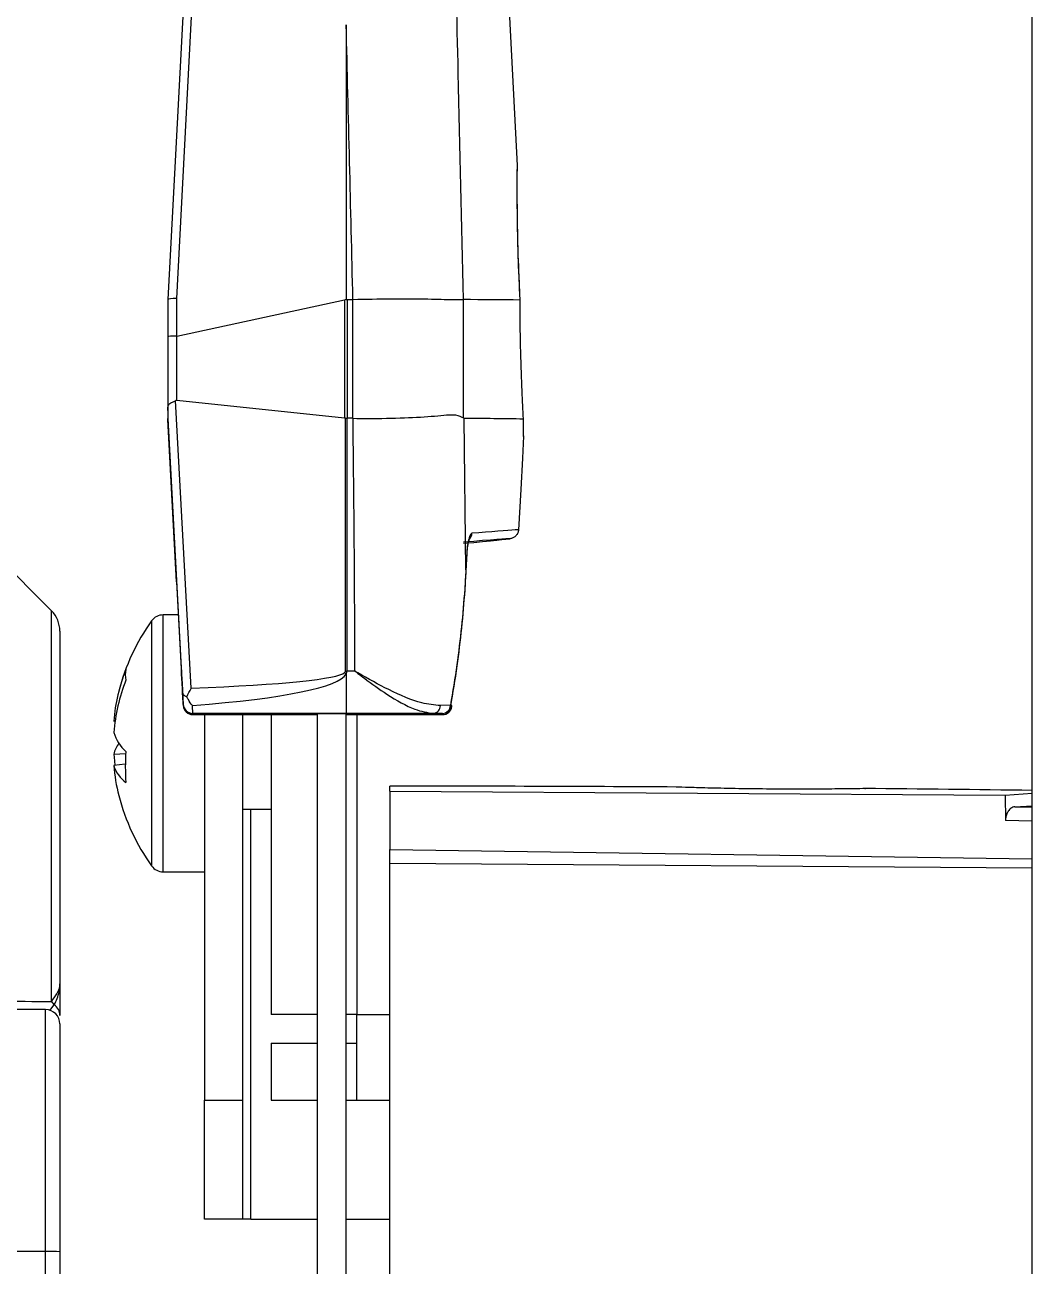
# Model space of a CAD drawing. Extents: x 7 to 135, y 3 to 97.
# Drawn here: x 98.219 to 99.278, y 44.438 to 45.742 of the extents above; entities that cross this region are included whole.
import ezdxf

# ---------------------------------------------------------------- set-up
doc = ezdxf.new("R2010")
doc.units = 0
doc.header["$MEASUREMENT"] = 0
doc.layers.add('OBJECT', color=7, linetype='CONTINUOUS')

msp = doc.modelspace()

# ---------------------------------------------------------------- linework, layer by layer
at = {"layer": 'OBJECT'}
for p, q in [((99.2781, 40.7244), (99.2781, 49.697)), ((98.3911, 45.8623), (98.3695, 45.4536)), ((98.379, 45.4545), (98.4005, 45.863)), ((98.7371, 45.5942), (98.7231, 45.8618)), ((98.557, 45.7422), (98.557, 45.4537)), ((98.7369, 45.5701), (98.7369, 45.578)), ((98.7371, 45.5435), (98.737, 45.5499)), ((98.379, 45.415), (98.379, 45.4545)), ((98.74, 45.453), (98.7397, 45.459)), ((98.3695, 45.4536), (98.3695, 45.4535)), ((98.3695, 45.4535), (98.3695, 45.4144)), ((98.3792, 45.415), (98.5554, 45.4532)), ((98.5554, 45.4532), (98.5554, 45.3287)), ((98.5586, 45.3286), (98.5586, 45.4536)), ((98.5586, 45.4536), (98.5638, 45.4536)), ((98.5638, 45.4536), (98.5638, 45.3286)), ((98.6803, 45.329), (98.6803, 45.4535)), ((98.6803, 45.4535), (98.6804, 45.4535)), ((98.3695, 45.4144), (98.3695, 45.3368)), ((98.3792, 45.3474), (98.3792, 45.415)), ((98.3942, 45.0449), (98.3778, 45.3472)), ((98.5554, 45.3287), (98.3792, 45.3474)), ((98.3695, 45.3368), (98.3695, 45.3285)), ((98.3695, 45.3285), (98.3851, 45.0402)), ((98.3695, 45.3285), (98.3695, 45.3284)), ((98.3787, 45.1581), (98.3695, 45.3284)), ((98.3695, 45.3272), (98.3695, 45.3284)), ((98.3695, 45.327), (98.3695, 45.3272)), ((98.3787, 45.1569), (98.3695, 45.3272)), ((98.3695, 45.327), (98.3851, 45.0389)), ((98.5562, 45.063), (98.5562, 45.3286)), ((98.5562, 45.3286), (98.5578, 45.3286)), ((98.5578, 45.3286), (98.5578, 45.063)), ((98.5638, 45.3286), (98.5586, 45.3286)), ((98.681, 45.3285), (98.6803, 45.329)), ((98.6829, 45.1692), (98.681, 45.3285)), ((98.7435, 45.31), (98.7435, 45.31)), ((98.2473, 45.1262), (98.1649, 45.2087)), ((98.7382, 45.2115), (98.7382, 45.2115)), ((98.7382, 45.2115), (98.7382, 45.2114)), ((98.7382, 45.2114), (98.7382, 45.2114)), ((98.7291, 45.202), (98.7291, 45.202)), ((98.6838, 45.1873), (98.6829, 45.1692)), ((98.3787, 45.1584), (98.3787, 45.1574)), ((98.3787, 45.1581), (98.3787, 45.1569)), ((98.2473, 44.7156), (98.2473, 45.1262)), ((98.3526, 44.8582), (98.3526, 45.1157)), ((98.3806, 45.122), (98.3647, 45.122)), ((98.3647, 44.852), (98.3647, 45.122)), ((98.2561, 45.105), (98.2561, 44.7342)), ((98.5663, 45.063), (98.5578, 45.063)), ((98.557, 45.0599), (98.557, 45.0184)), ((98.6667, 45.027), (98.6562, 45.0267)), ((98.3952, 45.0187), (98.3953, 45.0174)), ((98.3953, 45.0174), (98.4042, 45.0173)), ((98.4047, 45.0184), (98.3958, 45.0185)), ((98.4047, 45.0172), (98.3958, 45.0172)), ((98.4047, 45.0184), (98.557, 45.0184)), ((98.5013, 45.0184), (98.4047, 45.0184)), ((98.5013, 45.0172), (98.4047, 45.0172)), ((98.4047, 45.0172), (98.527, 45.0172)), ((98.4081, 45.0172), (98.4081, 44.612)), ((98.4481, 45.0172), (98.4481, 44.612)), ((98.4781, 45.0172), (98.4781, 44.702)), ((98.6584, 45.0184), (98.5232, 45.0184)), ((98.527, 45.0172), (98.5232, 45.0172)), ((98.527, 44.2448), (98.527, 45.0184)), ((98.557, 45.0184), (98.6487, 45.0184)), ((98.557, 44.2448), (98.557, 45.0184)), ((98.6584, 45.0172), (98.557, 45.0172)), ((98.557, 45.0172), (98.6487, 45.0172)), ((98.5681, 45.0172), (98.5681, 44.702)), ((98.6487, 45.0184), (98.6584, 45.0184)), ((98.6487, 45.0172), (98.6584, 45.0172)), ((98.314, 45.0101), (98.3127, 45.0103)), ((98.3127, 44.9756), (98.3253, 44.9764)), ((98.3249, 44.9652), (98.3127, 44.9637)), ((98.6031, 44.9367), (98.6031, 44.942)), ((98.6031, 44.9367), (99.2498, 44.9327)), ((98.6031, 44.9367), (98.6031, 44.8753)), ((99.2498, 44.9327), (99.2781, 44.9346)), ((99.2498, 44.9327), (99.2502, 44.9058)), ((99.26, 44.9203), (99.2781, 44.9215)), ((99.26, 44.9203), (99.2781, 44.9198)), ((98.4481, 44.918), (98.4781, 44.918)), ((98.4569, 44.487), (98.4569, 44.918)), ((99.2781, 44.9051), (99.2502, 44.9058)), ((98.6031, 44.8753), (99.2781, 44.8655)), ((98.6031, 44.2645), (98.6031, 44.8607)), ((99.2781, 44.8558), (98.6031, 44.8607)), ((98.3647, 44.852), (98.4081, 44.852)), ((98.2454, 44.7062), (98.2502, 44.7122)), ((98.2411, 44.7071), (98.1361, 44.7071)), ((98.2411, 44.453), (98.2411, 44.7071)), ((98.527, 44.702), (98.4781, 44.702)), ((98.5681, 44.702), (98.557, 44.702)), ((98.5681, 44.612), (98.5681, 44.702)), ((98.5681, 44.702), (98.6031, 44.702)), ((98.2561, 44.6921), (98.2561, 44.4526)), ((98.4781, 44.672), (98.4781, 44.612)), ((98.4781, 44.672), (98.527, 44.672)), ((98.557, 44.672), (98.5681, 44.672)), ((98.4081, 44.487), (98.4081, 44.612)), ((98.4081, 44.612), (98.4481, 44.612)), ((98.4481, 44.612), (98.4481, 44.487)), ((98.4781, 44.612), (98.527, 44.612)), ((98.557, 44.612), (98.5681, 44.612)), ((98.5681, 44.612), (98.6031, 44.612)), ((98.4481, 44.487), (98.4081, 44.487)), ((98.4569, 44.487), (98.4481, 44.487)), ((98.4569, 44.487), (98.527, 44.487)), ((98.557, 44.487), (98.6031, 44.487)), ((98.2411, 44.453), (98.1361, 44.453)), ((98.2411, 44.2989), (98.2411, 44.453)), ((98.2561, 44.4526), (98.2561, 44.3632))]:
    msp.add_line(p, q, dxfattribs=at)
at = {"layer": 'OBJECT', "flags": 128}
for points in [[(98.7435, 45.31), (98.7423, 45.2867), (98.7405, 45.2539), (98.7382, 45.2115)], [(98.7435, 45.3099), (98.7423, 45.2867), (98.7405, 45.2538), (98.7382, 45.2114)], [(98.6831, 45.1692), (98.6838, 45.1819), (98.6841, 45.1873)], [(98.6831, 45.168), (98.6838, 45.1807), (98.6841, 45.1861)], [(98.6838, 45.1873), (98.6841, 45.1873), (98.6841, 45.1873)], [(98.6829, 45.1692), (98.6831, 45.1692), (98.6831, 45.1692)], [(98.6829, 45.168), (98.6831, 45.168), (98.6831, 45.168)], [(98.668, 45.0256), (98.668, 45.0256), (98.6682, 45.0256)], [(98.3127, 44.9756), (98.3134, 44.9686), (98.314, 44.9638)]]:
    msp.add_lwpolyline(points, dxfattribs=at)
at = {"layer": 'OBJECT'}
for centre, radius, start, end in [((98.6631, 39.7252), 5.7282, 89.2317, 89.8272), ((98.677, 41.5261), 3.8023, 88.9998, 89.9399), ((98.6792, 45.2082), 0.0101, 318.86, 357.3777), ((98.2261, 45.105), 0.03, 0, 45), ((98.5319, 44.987), 0.2208, 144.3318, 165.6104), ((98.3647, 45.107), 0.015, 90, 144.3318), ((98.5078, 44.9932), 0.1959, 158.5884, 174.9796), ((98.3535, 45.0591), 0.0286, 168.7993, 191.2007), ((98.5578, 45.1819), 0.1189, 269.2258, 269.9861), ((98.516, 44.9804), 0.2041, 158.9962, 174.9418), ((98.6506, 45.1583), 0.1358, 225.5004, 226.4269), ((98.3958, 45.0285), 0.01, 183.1322, 269.1723), ((98.3958, 45.0285), 0.00999, 183.1453, 270.0512), ((98.3958, 45.0272), 0.01, 183.1795, 269.2098), ((98.3957, 45.0273), 0.00993, 183.3803, 267.3976), ((98.6476, 45.0269), 0.00858, 277.2952, 358.6312), ((98.6577, 45.0274), 0.00907, 274.4125, 357.1807), ((98.6584, 45.0284), 0.01, 270.0038, 350.7455), ((98.6584, 45.0272), 0.01, 270.1134, 350.7453), ((98.6693, 45.0398), 0.0131, 258.8366, 265.5156), ((98.3957, 45.018), 0.000738, 236.3731, 268.1755), ((98.3956, 45.0191), 0.000661, 269.3905, 281.9845), ((98.3957, 45.0178), 0.000554, 268.1683, 282.5283), ((98.4047, 45.0184), 0.00124, 244.2531, 269.2801), ((98.5007, 45.0265), 0.00921, 270.4611, 297.6754), ((98.5013, 45.0186), 0.00137, 247.0448, 269.5829), ((98.5204, 35.7918), 9.2266, 89.98267, 90.11865), ((98.5013, 45.026), 0.00878, 270.1666, 299.8221), ((98.5203, 53.9591), 8.9419, 269.87842, 270.01873), ((98.5204, 45.0184), 0.003, 336.5733, 0.0331), ((98.6556, 45.0184), 0.00305, 336.6788, 0.1055), ((98.3548, 45.0112), 0.044, 196.9556, 228.1948), ((98.3467, 44.9665), 0.0352, 144.3383, 164.9705), ((98.5662, 44.9622), 0.2413, 176.1528, 183.8472), ((98.3456, 44.974), 0.0345, 197.4639, 234.2792), ((98.5082, 44.9809), 0.1963, 185.0295, 194.381), ((98.6031, -5.718), 50.66, 89.65981, 90), ((98.6031, -5.718), 50.66, 89.23656, 89.4354), ((98.5319, 44.987), 0.2208, 194.3896, 215.6682), ((98.3647, 44.867), 0.015, 215.6682, 270), ((98.2707, 44.7327), 0.029, 216.0749, 224.9917), ((98.2424, 44.7009), 0.0137, 0.5533, 55.0049), ((98.2411, 44.6921), 0.015, 0.0005, 89.9984), ((98.2449, 44.2879), 0.1651, 86.0929, 91.3014)]:
    msp.add_arc(centre, radius, start, end, dxfattribs=at)
for centre, major_axis, ratio, start_param, end_param in [((96.4945, 41.4358), (0, 19.0645), 0.111055, 4.924724, 4.940236), ((98.3795, 45.4533), (0.01, -0.00026), 0.121668, 1.626367, 3.138449), ((98.5586, 46.4314), (0.0064, 0.9785), 0.122457, 3.168977, 3.182066), ((98.5586, 46.4307), (0, 0.9772), 0.122804, 3.128502, 3.141593), ((98.5638, 46.4307), (0, 0.9772), 0.122804, 3.141593, 3.144933), ((98.3795, 45.4144), (0.01, 0), 0.062416, 1.623156, 3.141593), ((98.3795, 45.4965), (0.0005, 0.0815), 0.122457, 3.142797, 3.168977), ((98.3795, 45.31), (-0.0006, 0.0374), 0.267005, 6.250717, 6.391319), ((98.5586, 44.8803), (-0.007, 0.4487), 0.267005, 6.2442, 6.250717), ((98.5586, 44.8806), (0, 0.448), 0.267859, 0, 0.006511), ((98.5638, 44.8806), (0, 0.448), 0.267859, 6.278981, 6.283185), ((96.4945, 44.9707), (0, 7.8874), 0.262686, 4.724089, 4.75778), ((98.7512, 45.4524), (0.0078, 0.1429), 0.000068, 3.05493, 3.140201), ((98.7512, 45.4524), (0.0078, 0.1429), 0.000068, 3.140201, 3.225755), ((96.5056, 45.0075), (2.2237, 0.1946), 0.001244, 0.013853, 0.210091), ((96.5056, 45.0075), (2.2237, 0.1946), 0.001244, 6.072877, 6.269115), ((98.5671, 41.6869), (-0.1833, 3.3775), 0.000068, 6.282979, 6.432601), ((98.5671, 41.6869), (-0.1833, 3.3775), 0.000068, 6.136269, 6.282979), ((97.9867, 45.0707), (0.5695, -0.0077), 0.050889, 6.231214, 6.283878), ((97.9883, 45.0784), (0.5695, -0.0156), 0.101721, 6.233311, 6.285975), ((97.9867, 45.0707), (0.5695, -0.0077), 0.050889, 5.510549, 6.231214), ((97.9883, 45.0784), (0.5695, -0.0156), 0.101721, 5.511646, 6.233311), ((98.3831, 45.0779), (-0.0027, 0.05), 0.000068, 3.196862, 3.858694), ((98.3931, 45.0784), (-0.0027, 0.06), 0.000057, 3.196863, 3.677513)]:
    msp.add_ellipse(centre, major_axis=major_axis, ratio=ratio, start_param=start_param, end_param=end_param, dxfattribs=at)
for points, knots in [([(98.6804, 45.4535), (98.6786, 45.5328), (98.6754, 45.6692), (98.6721, 45.8056), (98.6706, 45.8626)], [0, 0, 0, 0, 0.581449, 1, 1, 1, 1]), ([(98.737, 45.548), (98.737, 45.5493), (98.7368, 45.5621), (98.7369, 45.5786), (98.737, 45.5933), (98.737, 45.5948), (98.737, 45.5954)], [0, 0, 0, 0, 0.039147, 0.393396, 0.747291, 1, 1, 1, 1]), ([(98.7399, 45.453), (98.7392, 45.4689), (98.7377, 45.5009), (98.7369, 45.5437), (98.7368, 45.5758), (98.737, 45.5942), (98.737, 45.5942), (98.737, 45.5942)], [0, 0, 0, 0, 0.213331, 0.426655, 0.640233, 0.854775, 1, 1, 1, 1]), ([(98.7397, 45.459), (98.7394, 45.4654), (98.7383, 45.4857), (98.7374, 45.5176), (98.7371, 45.5383), (98.737, 45.548)], [0, 0, 0, 0, 0.19436, 0.620521, 1, 1, 1, 1]), ([(98.5642, 45.4536), (98.5776, 45.4538), (98.6046, 45.4544), (98.6402, 45.4542), (98.6676, 45.4534), (98.6762, 45.4534), (98.6803, 45.4535)], [0, 0, 0, 0, 0.253582, 0.507165, 0.760847, 1, 1, 1, 1]), ([(98.7434, 45.3281), (98.7429, 45.3372), (98.7419, 45.3555), (98.7404, 45.3976), (98.7399, 45.4319), (98.7399, 45.4504), (98.7399, 45.453)], [0, 0, 0, 0, 0.315108, 0.632945, 0.949791, 1, 1, 1, 1]), ([(98.3695, 45.3368), (98.3695, 45.3384), (98.3696, 45.3409), (98.3707, 45.3435), (98.3728, 45.345), (98.3754, 45.3461), (98.3772, 45.3469), (98.3778, 45.3472)], [0, 0, 0, 0, 0.281511, 0.4771422, 0.6724616, 0.8784641, 1, 1, 1, 1]), ([(98.5643, 45.3286), (98.5694, 45.3285), (98.588, 45.3283), (98.619, 45.3291), (98.6512, 45.3307), (98.6717, 45.3337), (98.6779, 45.3303), (98.6803, 45.329)], [0, 0, 0, 0, 0.097506, 0.35133, 0.599303, 0.843153, 1, 1, 1, 1]), ([(98.7434, 45.3279), (98.7434, 45.3279), (98.7434, 45.3279), (98.7434, 45.3279), (98.7434, 45.328), (98.7434, 45.3281), (98.7434, 45.3281)], [0, 0, 0, 0, 0.345069, 0.691945, 0.859684, 1, 1, 1, 1]), ([(98.7435, 45.31), (98.7435, 45.3128), (98.7434, 45.3163), (98.7434, 45.3259), (98.7434, 45.3279)], [0, 0, 0, 0, 0.791811, 1, 1, 1, 1]), ([(98.6892, 45.2078), (98.6887, 45.2075), (98.6877, 45.2069), (98.6862, 45.2032), (98.685, 45.1979), (98.6842, 45.1922), (98.6839, 45.1886), (98.6838, 45.1873)], [0, 0, 0, 0, 0.2190653, 0.4380241, 0.6592186, 0.8799983, 1, 1, 1, 1]), ([(98.7382, 45.2115), (98.7381, 45.2115), (98.7375, 45.2115), (98.7319, 45.2112), (98.7083, 45.2093), (98.6892, 45.2078)], [0, 0, 0, 0, 0.045653, 0.228293, 1, 1, 1, 1]), ([(98.7382, 45.2115), (98.738, 45.2103), (98.7377, 45.2081), (98.7358, 45.2052), (98.7332, 45.2031), (98.7308, 45.2022), (98.7294, 45.2021), (98.7291, 45.202)], [0, 0, 0, 0, 0.235924, 0.471842, 0.70774, 0.925397, 1, 1, 1, 1]), ([(98.6841, 45.1873), (98.6842, 45.1892), (98.6845, 45.1931), (98.6853, 45.1978), (98.686, 45.2006), (98.6865, 45.2018), (98.6865, 45.2018), (98.6865, 45.2018)], [0, 0, 0, 0, 0.272272, 0.563693, 0.782324, 0.936951, 1, 1, 1, 1]), ([(98.6841, 45.1861), (98.6842, 45.188), (98.6845, 45.1919), (98.6853, 45.1966), (98.6861, 45.1995), (98.6865, 45.2006), (98.6865, 45.2006), (98.6865, 45.2006)], [0, 0, 0, 0, 0.271575, 0.562424, 0.781218, 0.93593, 1, 1, 1, 1]), ([(98.6829, 45.1692), (98.6825, 45.1625), (98.6804, 45.1293), (98.6757, 45.0817), (98.669, 45.0412), (98.6667, 45.027)], [0, 0, 0, 0, 0.139684, 0.698664, 1, 1, 1, 1]), ([(98.6829, 45.168), (98.6825, 45.1613), (98.6804, 45.128), (98.6757, 45.0805), (98.669, 45.04), (98.6667, 45.0258)], [0, 0, 0, 0, 0.1396831, 0.6986631, 1, 1, 1, 1]), ([(98.6562, 45.0267), (98.6498, 45.0273), (98.6334, 45.0289), (98.6033, 45.0421), (98.5793, 45.0552), (98.5674, 45.0623), (98.5664, 45.0629), (98.5663, 45.063)], [0, 0, 0, 0, 0.2447453, 0.6267298, 0.9679292, 0.9961434, 1, 1, 1, 1]), ([(98.5663, 45.063), (98.5664, 45.0629), (98.5674, 45.0621), (98.5707, 45.0595), (98.5819, 45.051), (98.6023, 45.0366), (98.6277, 45.0218), (98.6423, 45.0194), (98.6487, 45.0184)], [0, 0, 0, 0, 0.0036566, 0.0349619, 0.1124877, 0.3814494, 0.7324404, 1, 1, 1, 1]), ([(98.3851, 45.0402), (98.3851, 45.0402), (98.3852, 45.0398), (98.3854, 45.0389), (98.3864, 45.0375), (98.3881, 45.0365), (98.3893, 45.0361), (98.3895, 45.036)], [0, 0, 0, 0, 0.017192, 0.202288, 0.556609, 0.89839, 1, 1, 1, 1]), ([(98.3895, 45.036), (98.391, 45.0389), (98.3925, 45.0418), (98.3942, 45.0449), (98.3942, 45.0449)], [0, 0, 0, 0, 0.980023, 1, 1, 1, 1]), ([(98.3954, 45.0268), (98.3954, 45.0269), (98.3939, 45.0285), (98.3919, 45.0314), (98.3901, 45.035), (98.3895, 45.036)], [0, 0, 0, 0, 0.021192, 0.717129, 1, 1, 1, 1]), ([(98.4042, 45.0173), (98.4105, 45.0173), (98.4428, 45.0173), (98.4749, 45.0173), (98.5008, 45.0173)], [0, 0, 0, 0, 0.194246, 1, 1, 1, 1]), ([(99.1023, 44.9395), (99.1027, 44.9395), (99.1041, 44.9395), (99.0947, 44.9393), (99.0753, 44.9391), (99.047, 44.9388), (99.0215, 44.9388), (98.9954, 44.939), (98.9692, 44.9393), (98.9391, 44.94), (98.9166, 44.9406), (98.9038, 44.9411), (98.9039, 44.9411), (98.9039, 44.9411)], [0, 0, 0, 0, 0.037007, 0.144353, 0.251709, 0.359078, 0.46644, 0.500205, 0.607567, 0.714929, 0.822322, 0.92972, 1, 1, 1, 1]), ([(99.26, 44.9203), (99.2593, 44.9202), (99.2579, 44.92), (99.256, 44.9189), (99.2544, 44.9175), (99.2526, 44.9153), (99.2513, 44.9127), (99.2503, 44.9092), (99.2502, 44.9072), (99.2502, 44.9058)], [0, 0, 0, 0, 0.152076, 0.292237, 0.422141, 0.539519, 0.752455, 0.836115, 1, 1, 1, 1]), ([(98.6031, 44.8607), (98.6031, 44.861), (98.6031, 44.8613), (98.6031, 44.8629), (98.6031, 44.8644), (98.6031, 44.8663), (98.6031, 44.8683), (98.6031, 44.8713), (98.6031, 44.8737), (98.6031, 44.8753)], [0, 0, 0, 0, 0.226958, 0.33922, 0.451472, 0.563725, 0.675979, 0.788235, 1, 1, 1, 1]), ([(98.2473, 44.7156), (98.2513, 44.721), (98.256, 44.7273), (98.2561, 44.7334), (98.2561, 44.7342)], [0, 0, 0, 0, 0.870625, 1, 1, 1, 1]), ([(98.2502, 44.7122), (98.2523, 44.7166), (98.2555, 44.7235), (98.2561, 44.7308), (98.2561, 44.7335), (98.2561, 44.7339), (98.2561, 44.7341), (98.2561, 44.7342)], [0, 0, 0, 0, 0.617728, 0.949769, 0.971339, 0.992518, 1, 1, 1, 1]), ([(98.2561, 44.7342), (98.2561, 44.7341), (98.2561, 44.7299), (98.2561, 44.7186), (98.2561, 44.7078), (98.2561, 44.7011)], [0, 0, 0, 0, 0.007324, 0.38165, 1, 1, 1, 1]), ([(98.1649, 44.7164), (98.1738, 44.7163), (98.202, 44.7161), (98.2289, 44.7158), (98.2473, 44.7156)], [0, 0, 0, 0, 0.317173, 1, 1, 1, 1])]:
    msp.add_open_spline(points, degree=3, knots=knots, dxfattribs=at)

doc.saveas('drawing.dxf')
